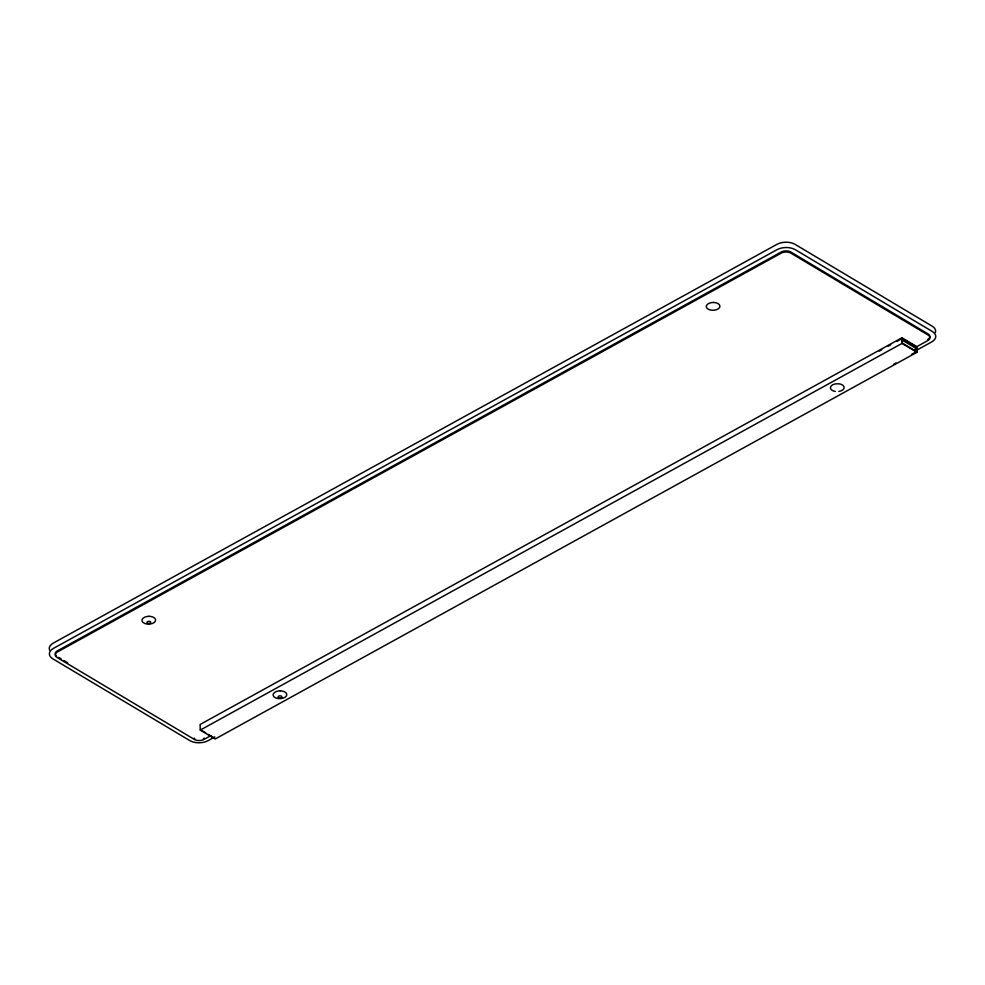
<?xml version="1.0" encoding="UTF-8"?>
<svg xmlns="http://www.w3.org/2000/svg" width="985" height="985" viewBox="0 0 985 985"><rect width="100%" height="100%" fill="white"/><g stroke="black" fill="none" stroke-linecap="round" stroke-linejoin="round"><path stroke-width="1.48" d="M927.501 339.653L928.276 339.172A7.067 4.038 -1.6 0 0 928.584 334.247L790.339 251.729A7.067 4.038 -1.6 0 0 781.758 251.704L56.884 651.134A7.067 4.038 -1.6 0 0 55.702 655.136M901.891 337.781L200.103 724.48L200.263 730.094L215.173 738.996L916.961 352.298L916.813 346.683L901.891 337.781L902.038 343.396L916.961 352.298M879.199 351.152L881.76 349.737M888.162 346.203L890.736 344.787M897.138 341.266L902.26 338.434L916.456 346.905L916.481 347.84L902.297 339.369L902.26 338.434M200.263 730.094L902.038 343.396M210.999 735.598L203.427 739.71A7.067 4.038 -1.6 0 1 194.833 739.698L56.601 657.18A7.067 4.038 -1.6 0 1 56.908 652.255L781.782 252.837A7.067 4.038 -1.6 0 1 790.376 252.85L928.609 335.368A7.067 4.038 -1.6 0 1 928.301 340.293L916.813 346.683M913.945 350.069L916.506 348.653L916.579 351.633L911.457 354.465M214.841 736.915L208.106 740.634A12.928 7.4 -1.6 0 1 189.834 740.597L52.845 658.83A12.928 7.4 -1.6 0 1 53.51 648.352L777.042 249.673A12.928 7.4 -1.6 0 1 795.314 249.71L932.303 331.477A12.928 7.4 -1.6 0 1 931.638 341.955L916.813 350.118M893.518 364.351L896.079 362.936M203.39 738.59L204.264 738.171M193.996 738.147L194.808 738.578M916.506 348.653L902.309 340.182L902.395 343.162L916.579 351.633M200.657 729.836L205.779 732.902M208.34 734.428L214.742 738.245M58.583 657.327L61.218 658.891M63.84 660.467L67.793 662.819M56.564 656.059A7.067 4.038 -1.6 0 1 56.083 655.616M838.814 391.427A6.846 3.915 -1.6 0 0 844.133 387.647A6.846 3.915 -1.6 0 0 839.294 383.854L835.76 383.842A6.846 3.915 -1.6 0 0 830.441 387.622A6.846 3.915 -1.6 0 0 835.28 391.427M49.57 650.199A12.928 7.4 -1.6 0 1 53.362 643.045L776.894 244.366A12.928 7.4 -1.6 0 1 795.166 244.403L932.155 326.17A12.928 7.4 -1.6 0 1 935.43 332.388M713.349 302.469L711.564 302.592A6.846 3.915 -1.6 0 0 707.353 308.625A6.846 3.915 -1.6 0 0 718.558 308.65A6.846 3.915 -1.6 0 0 715.11 302.604L713.349 302.469M149.03 616.314L147.245 616.45A6.846 3.915 -1.6 0 0 143.034 622.471A6.846 3.915 -1.6 0 0 154.239 622.495A6.846 3.915 -1.6 0 0 150.791 616.45L149.03 616.314M280.183 690.83L278.41 690.965A6.846 3.915 -1.6 0 0 274.187 696.986A6.846 3.915 -1.6 0 0 285.404 697.011A6.846 3.915 -1.6 0 0 281.944 690.965L280.183 690.83M278.989 697.86A1.896 1.083 -1.6 0 0 281.895 696.924A1.896 1.083 -1.6 0 0 279.112 695.976A1.896 1.083 -1.6 0 0 278.989 697.86M147.836 623.357A1.896 1.083 -1.6 0 0 150.742 622.421A1.896 1.083 -1.6 0 0 147.947 621.461A1.896 1.083 -1.6 0 0 147.836 623.357"/></g></svg>
